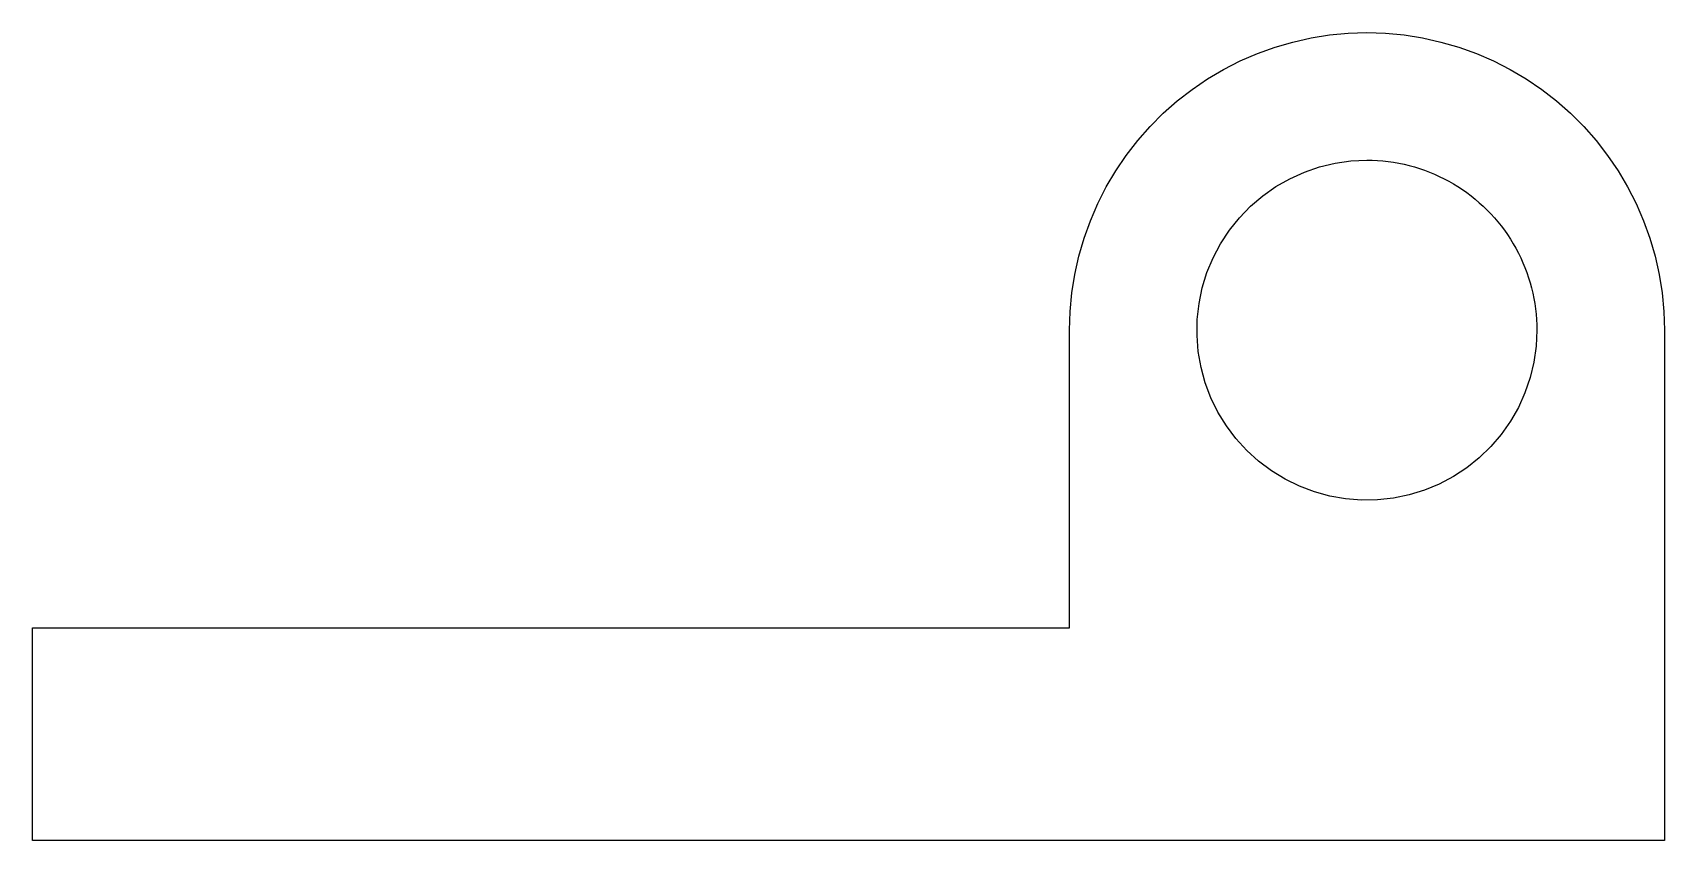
# Model space of a CAD drawing. Header units: metres. Extents: x -31.7 to 6.7, y 0 to 19.
import ezdxf

# ---------------------------------------------------------------- set-up
doc = ezdxf.new("R2010")
doc.units = ezdxf.units.M

msp = doc.modelspace()

# ---------------------------------------------------------------- linework, layer by layer
for points in [[(-7.3, 12), (-7.286, 12.44), (-7.245, 12.877), (-7.176, 13.312), (-7.08, 13.741), (-6.957, 14.163), (-6.808, 14.577), (-6.634, 14.98), (-6.434, 15.372), (-6.21, 15.751), (-5.963, 16.114), (-5.694, 16.462), (-5.403, 16.792), (-5.092, 17.103), (-4.762, 17.394), (-4.414, 17.663), (-4.051, 17.91), (-3.672, 18.134), (-3.28, 18.334), (-2.877, 18.508), (-2.463, 18.657), (-2.041, 18.78), (-1.612, 18.876), (-1.177, 18.945), (-0.74, 18.986), (-0.3, 19), (0.14, 18.986), (0.577, 18.945), (1.012, 18.876), (1.441, 18.78), (1.863, 18.657), (2.277, 18.508), (2.68, 18.334), (3.072, 18.134), (3.451, 17.91), (3.814, 17.663), (4.162, 17.394), (4.492, 17.103), (4.803, 16.792), (5.094, 16.462), (5.363, 16.114), (5.61, 15.751), (5.834, 15.372), (6.034, 14.98), (6.208, 14.577), (6.357, 14.163), (6.48, 13.741), (6.576, 13.312), (6.645, 12.877), (6.686, 12.44), (6.7, 12)], [(3.7, 12), (3.682, 11.624), (3.629, 11.25), (3.541, 10.884), (3.419, 10.528), (3.264, 10.184), (3.077, 9.857), (2.861, 9.548), (2.616, 9.262), (2.345, 9), (2.051, 8.764), (1.736, 8.557), (1.403, 8.381), (1.055, 8.236), (0.695, 8.126), (0.326, 8.049), (-0.049, 8.008), (-0.426, 8.002), (-0.801, 8.032), (-1.173, 8.096), (-1.536, 8.196), (-1.889, 8.329), (-2.227, 8.495), (-2.548, 8.692), (-2.85, 8.918), (-3.128, 9.172), (-3.382, 9.45), (-3.608, 9.752), (-3.805, 10.073), (-3.971, 10.411), (-4.104, 10.764), (-4.204, 11.127), (-4.268, 11.499), (-4.298, 11.874), (-4.292, 12.251), (-4.251, 12.626), (-4.174, 12.995), (-4.064, 13.355), (-3.919, 13.703), (-3.743, 14.036), (-3.536, 14.351), (-3.3, 14.645), (-3.038, 14.916), (-2.752, 15.161), (-2.443, 15.377), (-2.116, 15.564), (-1.772, 15.719), (-1.416, 15.841), (-1.05, 15.929), (-0.676, 15.982), (-0.3, 16)], [(-0.3, 16), (-0.174, 15.998), (-0.049, 15.992), (0.076, 15.982), (0.201, 15.968), (0.326, 15.951), (0.45, 15.929), (0.573, 15.904), (0.695, 15.874), (0.816, 15.841), (0.936, 15.804), (1.055, 15.764), (1.172, 15.719), (1.289, 15.671), (1.403, 15.619), (1.516, 15.564), (1.627, 15.505), (1.736, 15.443), (1.843, 15.377), (1.948, 15.308), (2.051, 15.236), (2.152, 15.161), (2.25, 15.082), (2.345, 15), (2.438, 14.916), (2.528, 14.828), (2.616, 14.738), (2.7, 14.645), (2.782, 14.55), (2.861, 14.452), (2.936, 14.351), (3.008, 14.248), (3.077, 14.143), (3.143, 14.036), (3.205, 13.927), (3.264, 13.816), (3.319, 13.703), (3.371, 13.589), (3.419, 13.472), (3.464, 13.355), (3.504, 13.236), (3.541, 13.116), (3.574, 12.995), (3.604, 12.873), (3.629, 12.75), (3.651, 12.626), (3.668, 12.501), (3.682, 12.376), (3.692, 12.251), (3.698, 12.126), (3.7, 12)], [(-7.3, 5), (-7.3, 5.14), (-7.3, 5.28), (-7.3, 5.42), (-7.3, 5.56), (-7.3, 5.7), (-7.3, 5.84), (-7.3, 5.98), (-7.3, 6.12), (-7.3, 6.26), (-7.3, 6.4), (-7.3, 6.54), (-7.3, 6.68), (-7.3, 6.82), (-7.3, 6.96), (-7.3, 7.1), (-7.3, 7.24), (-7.3, 7.38), (-7.3, 7.52), (-7.3, 7.66), (-7.3, 7.8), (-7.3, 7.94), (-7.3, 8.08), (-7.3, 8.22), (-7.3, 8.36), (-7.3, 8.5), (-7.3, 8.64), (-7.3, 8.78), (-7.3, 8.92), (-7.3, 9.06), (-7.3, 9.2), (-7.3, 9.34), (-7.3, 9.48), (-7.3, 9.62), (-7.3, 9.76), (-7.3, 9.9), (-7.3, 10.04), (-7.3, 10.18), (-7.3, 10.32), (-7.3, 10.46), (-7.3, 10.6), (-7.3, 10.74), (-7.3, 10.88), (-7.3, 11.02), (-7.3, 11.16), (-7.3, 11.3), (-7.3, 11.44), (-7.3, 11.58), (-7.3, 11.72), (-7.3, 11.86), (-7.3, 12)], [(-7.3, 5), (-7.3, 5.14), (-7.3, 5.28), (-7.3, 5.42), (-7.3, 5.56), (-7.3, 5.7), (-7.3, 5.84), (-7.3, 5.98), (-7.3, 6.12), (-7.3, 6.26), (-7.3, 6.4), (-7.3, 6.54), (-7.3, 6.68), (-7.3, 6.82), (-7.3, 6.96), (-7.3, 7.1), (-7.3, 7.24), (-7.3, 7.38), (-7.3, 7.52), (-7.3, 7.66), (-7.3, 7.8), (-7.3, 7.94), (-7.3, 8.08), (-7.3, 8.22), (-7.3, 8.36), (-7.3, 8.5), (-7.3, 8.64), (-7.3, 8.78), (-7.3, 8.92), (-7.3, 9.06), (-7.3, 9.2), (-7.3, 9.34), (-7.3, 9.48), (-7.3, 9.62), (-7.3, 9.76), (-7.3, 9.9), (-7.3, 10.04), (-7.3, 10.18), (-7.3, 10.32), (-7.3, 10.46), (-7.3, 10.6), (-7.3, 10.74), (-7.3, 10.88), (-7.3, 11.02), (-7.3, 11.16), (-7.3, 11.3), (-7.3, 11.44), (-7.3, 11.58), (-7.3, 11.72), (-7.3, 11.86), (-7.3, 12)], [(6.7, 12), (6.7, 11.76), (6.7, 11.52), (6.7, 11.28), (6.7, 11.04), (6.7, 10.8), (6.7, 10.56), (6.7, 10.32), (6.7, 10.08), (6.7, 9.84), (6.7, 9.6), (6.7, 9.36), (6.7, 9.12), (6.7, 8.88), (6.7, 8.64), (6.7, 8.4), (6.7, 8.16), (6.7, 7.92), (6.7, 7.68), (6.7, 7.44), (6.7, 7.2), (6.7, 6.96), (6.7, 6.72), (6.7, 6.48), (6.7, 6.24), (6.7, 6), (6.7, 5.76), (6.7, 5.52), (6.7, 5.28), (6.7, 5.04), (6.7, 4.8), (6.7, 4.56), (6.7, 4.32), (6.7, 4.08), (6.7, 3.84), (6.7, 3.6), (6.7, 3.36), (6.7, 3.12), (6.7, 2.88), (6.7, 2.64), (6.7, 2.4), (6.7, 2.16), (6.7, 1.92), (6.7, 1.68), (6.7, 1.44), (6.7, 1.2), (6.7, 0.96), (6.7, 0.72), (6.7, 0.48), (6.7, 0.24), (6.7, 0)], [(-31.7, 0), (-31.7, 0.1), (-31.7, 0.2), (-31.7, 0.3), (-31.7, 0.4), (-31.7, 0.5), (-31.7, 0.6), (-31.7, 0.7), (-31.7, 0.8), (-31.7, 0.9), (-31.7, 1), (-31.7, 1.1), (-31.7, 1.2), (-31.7, 1.3), (-31.7, 1.4), (-31.7, 1.5), (-31.7, 1.6), (-31.7, 1.7), (-31.7, 1.8), (-31.7, 1.9), (-31.7, 2), (-31.7, 2.1), (-31.7, 2.2), (-31.7, 2.3), (-31.7, 2.4), (-31.7, 2.5), (-31.7, 2.6), (-31.7, 2.7), (-31.7, 2.8), (-31.7, 2.9), (-31.7, 3), (-31.7, 3.1), (-31.7, 3.2), (-31.7, 3.3), (-31.7, 3.4), (-31.7, 3.5), (-31.7, 3.6), (-31.7, 3.7), (-31.7, 3.8), (-31.7, 3.9), (-31.7, 4), (-31.7, 4.1), (-31.7, 4.2), (-31.7, 4.3), (-31.7, 4.4), (-31.7, 4.5), (-31.7, 4.6), (-31.7, 4.7), (-31.7, 4.8), (-31.7, 4.9), (-31.7, 5)], [(-31.7, 5), (-31.212, 5), (-30.724, 5), (-30.236, 5), (-29.748, 5), (-29.26, 5), (-28.772, 5), (-28.284, 5), (-27.796, 5), (-27.308, 5), (-26.82, 5), (-26.332, 5), (-25.844, 5), (-25.356, 5), (-24.868, 5), (-24.38, 5), (-23.892, 5), (-23.404, 5), (-22.916, 5), (-22.428, 5), (-21.94, 5), (-21.452, 5), (-20.964, 5), (-20.476, 5), (-19.988, 5), (-19.5, 5), (-19.012, 5), (-18.524, 5), (-18.036, 5), (-17.548, 5), (-17.06, 5), (-16.572, 5), (-16.084, 5), (-15.596, 5), (-15.108, 5), (-14.62, 5), (-14.132, 5), (-13.644, 5), (-13.156, 5), (-12.668, 5), (-12.18, 5), (-11.692, 5), (-11.204, 5), (-10.716, 5), (-10.228, 5), (-9.74, 5), (-9.252, 5), (-8.764, 5), (-8.276, 5), (-7.788, 5), (-7.3, 5)], [(-20, 5), (-19.746, 5), (-19.492, 5), (-19.238, 5), (-18.984, 5), (-18.73, 5), (-18.476, 5), (-18.222, 5), (-17.968, 5), (-17.714, 5), (-17.46, 5), (-17.206, 5), (-16.952, 5), (-16.698, 5), (-16.444, 5), (-16.19, 5), (-15.936, 5), (-15.682, 5), (-15.428, 5), (-15.174, 5), (-14.92, 5), (-14.666, 5), (-14.412, 5), (-14.158, 5), (-13.904, 5), (-13.65, 5), (-13.396, 5), (-13.142, 5), (-12.888, 5), (-12.634, 5), (-12.38, 5), (-12.126, 5), (-11.872, 5), (-11.618, 5), (-11.364, 5), (-11.11, 5), (-10.856, 5), (-10.602, 5), (-10.348, 5), (-10.094, 5), (-9.84, 5), (-9.586, 5), (-9.332, 5), (-9.078, 5), (-8.824, 5), (-8.57, 5), (-8.316, 5), (-8.062, 5), (-7.808, 5), (-7.554, 5), (-7.3, 5)], [(6.7, 0), (5.932, 0), (5.164, 0), (4.396, 0), (3.628, 0), (2.86, 0), (2.092, 0), (1.324, 0), (0.556, 0), (-0.212, 0), (-0.98, 0), (-1.748, 0), (-2.516, 0), (-3.284, 0), (-4.052, 0), (-4.82, 0), (-5.588, 0), (-6.356, 0), (-7.124, 0), (-7.892, 0), (-8.66, 0), (-9.428, 0), (-10.196, 0), (-10.964, 0), (-11.732, 0), (-12.5, 0), (-13.268, 0), (-14.036, 0), (-14.804, 0), (-15.572, 0), (-16.34, 0), (-17.108, 0), (-17.876, 0), (-18.644, 0), (-19.412, 0), (-20.18, 0), (-20.948, 0), (-21.716, 0), (-22.484, 0), (-23.252, 0), (-24.02, 0), (-24.788, 0), (-25.556, 0), (-26.324, 0), (-27.092, 0), (-27.86, 0), (-28.628, 0), (-29.396, 0), (-30.164, 0), (-30.932, 0), (-31.7, 0)]]:
    msp.add_lwpolyline(points)

doc.saveas('drawing.dxf')
